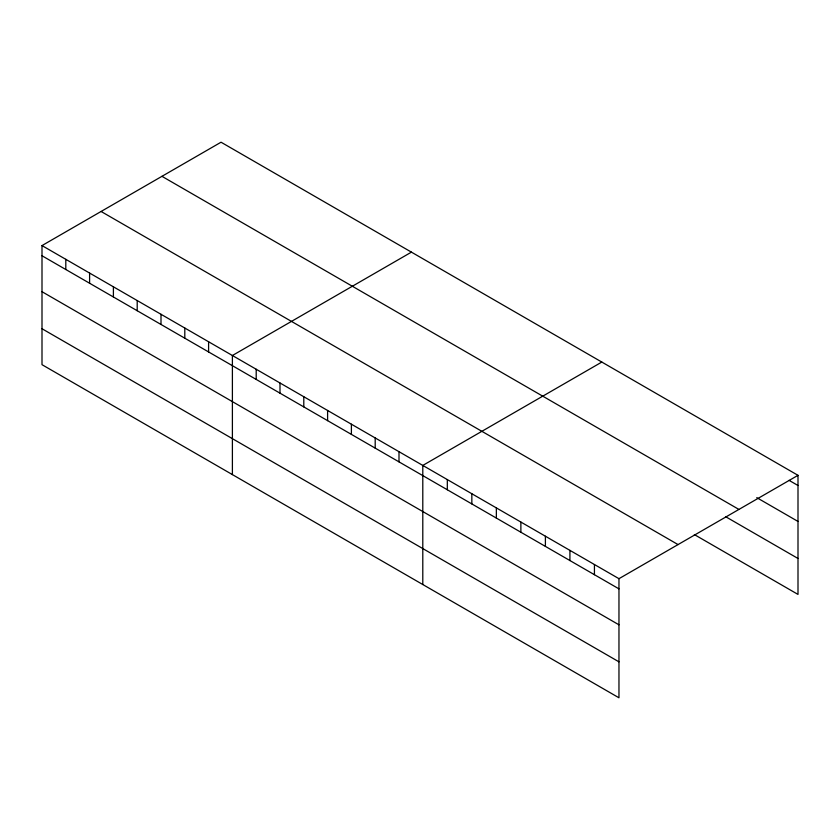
<?xml version="1.0" encoding="UTF-8"?>
<svg xmlns="http://www.w3.org/2000/svg" width="840" height="840" viewBox="0 0 840 840"><rect width="100%" height="100%" fill="white"/><g stroke="black" fill="none" stroke-linecap="round" stroke-linejoin="round"><path stroke-width="1.26" d="M42 245.584L618.965 578.687L618.965 697.788L42 364.675L42 245.584L221.036 142.212L798 475.325L798 594.416L694.344 534.576M411.432 252.137L232.397 355.509L232.397 474.6M601.828 362.061L422.793 465.433L422.793 584.525M618.965 578.687L798 475.325M789.086 480.354L798 485.499M756.756 497.637L798 521.441M161.952 176.327L738.917 509.429M725.55 516.642L798 558.474M101.084 211.47L678.048 544.582M42 255.759L618.965 588.861M42 291.701L618.965 624.813M42 328.734L618.965 661.836M594.437 564.533L594.437 574.707M569.919 550.379L569.919 560.553M545.401 536.214L545.401 546.399M520.874 522.06L520.874 532.235M496.356 507.906L496.356 518.081M471.839 493.742L471.839 503.927M447.321 479.588L447.321 489.762M399 451.689L399 461.874M375.197 437.955L375.197 448.13M351.393 424.211L351.393 434.385M327.6 410.466L327.6 420.651M303.796 396.732L303.796 406.906M279.993 382.988L279.993 393.162M256.2 369.243L256.2 379.428M208.593 341.764L208.593 351.939M184.8 328.031L184.8 338.205M160.997 314.286L160.997 324.461M137.203 300.542L137.203 310.727M113.4 286.808L113.4 296.982M89.597 273.063L89.597 283.238M65.803 259.319L65.803 269.504"/></g></svg>
